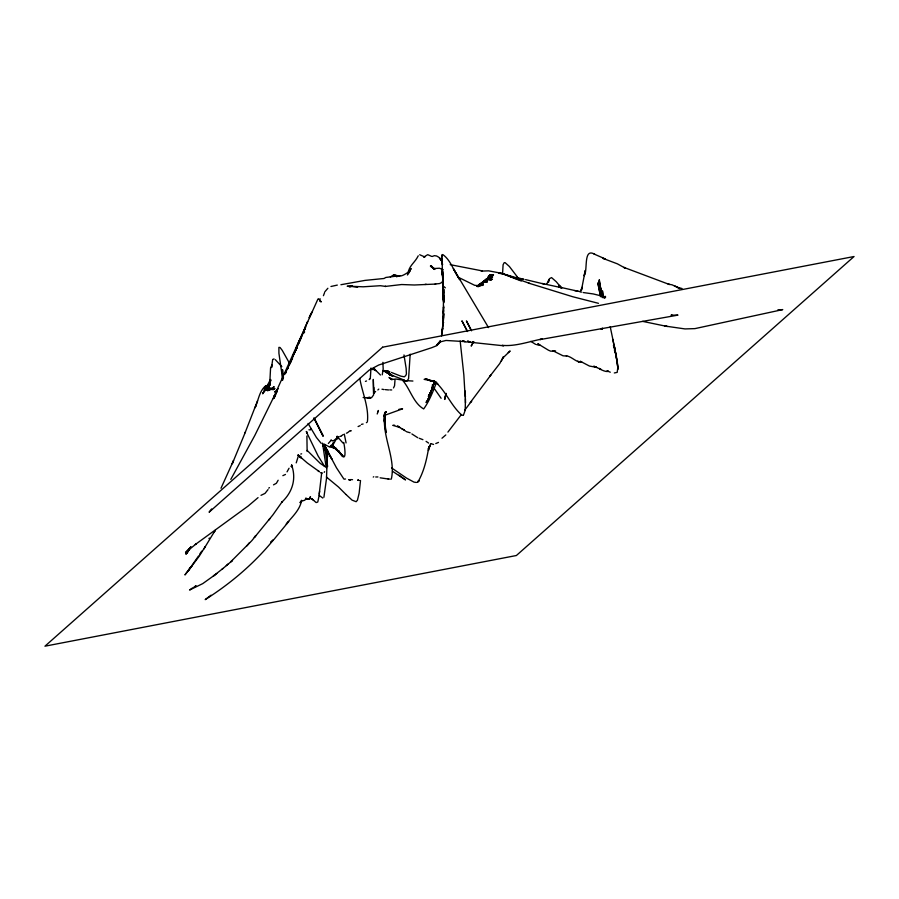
<?xml version="1.0" encoding="UTF-8"?>
<svg xmlns="http://www.w3.org/2000/svg" width="899" height="899" viewBox="0 0 899 899"><rect width="100%" height="100%" fill="white"/><g stroke="black" fill="none" stroke-linecap="round" stroke-linejoin="round"><path stroke-width="1.35" d="M502.563 273.667L503.092 264.744L504.182 262.677L505.114 262.654L509.385 266.497L517.442 277.049M443.454 291.748L443.252 296.423L442.96 283.387L443.51 301.48L443.331 287.478L443.544 299.097L443.746 289.242L443.364 299.524L442.87 281.117L443.409 292.793M327.506 451.017L327.438 457.254L327.427 450.478M306.817 433.318L306.851 431.711M443.364 320.763L443.791 313.616L442.96 324.977L443.432 316.976M394.987 380.21L394.549 385.772L393.492 387.941M410.18 354.161L408.573 378.659L406.989 381.097M373.838 387.503L373.669 393.548L373.31 379.4L373.602 394.953L371.512 397.729L367.635 397.616L370.804 397.661L368.983 397.785M327.427 451.444L327.292 455.613L327.775 451.107M282.522 379.131L282.556 369.703L282.96 375.141M442.78 278.892L442.668 281.173L442.78 278.993M327.629 466.457L324.427 445.016M319.167 495.315L317.785 502.035L316.111 502.575L311.605 498.563L313.594 500.44M441.825 255.878L442.724 277.398M360.521 480.504L359.128 493.225L357.442 500.215L356.128 501.698L352.093 500.147L346.048 494.54M321.707 472.627L319.179 494.484L319.628 491.18M443.6 310.56L443.353 313.2L443.589 307.11L443.207 318.448L443.544 295.198L443.69 302.435M604.791 298.153L605.128 296.232M443.499 307.952L443.701 306.042M307.132 451.5L306.907 436.015M323.91 497.271L326.517 478.482L327.438 450.264M548.491 282.432L549.401 278.712L551.548 277.589L556.279 281.747L561.504 288.096L559.167 285.298L560.841 287.253M382.255 374.816L383.188 368.972L382.873 362.319M442.937 279.746L443.263 287.118L442.263 268.183L442.971 286.006L442.465 270.925L443.196 285.174L442.611 276.577L442.926 282.96L442.87 281.117M370.276 378.839L371.006 368.006M272.633 359.814L271.554 367.567L271.959 364.938L270.577 367.994L269.655 385.165L265.475 390.717L269.992 384.266L269.397 385.716L270.127 380.918L269.655 385.165L270.082 383.806M486.966 280.331L488.067 277.409L488.82 276.914L487.292 278.724L488.382 277.353L490.584 277.319L488.067 277.409L487.55 278.151L488.494 276.937L492.596 275.611L489.618 276.072L488.281 277.274L490.764 275.723L489.618 276.072L488.494 278.027M367.455 421.339C368.905 406.786 362.185 392.526 359.791 378.389M436.566 382.165C433.217 391.144 429.171 401.482 423.676 408.933C413.315 403.033 410.214 388.997 402.651 380.367M446.05 393.728L444.589 399.448M445.983 393.953L445.353 396.549L446.151 393.38M432.857 385.424L433.127 384.345L432.026 388.177M430.823 443.589L428.385 448.713L430.183 445.252L428.418 450.478L428.834 446.691C426.811 459.288 424.047 471.11 418.26 481.392L418.99 480.583L417.226 482.381M548.446 281.398L548.862 279.769L546.626 284.354M333.259 442.96L332.124 446.477L329.697 446.601L331.439 446.23L333.686 442.308M271.093 380.176L270.88 380.85M310.537 429.868L310.942 428.486M431.823 388.862L432.936 385.098M604.69 297.827L604.892 297.142M431.644 389.402L427.733 400.696L430.879 391.874M434.689 381.086L430.745 392.885L428.373 396.706L431.61 390.233L430.003 394.279L428.542 395.369L430.003 394.279L430.924 391.84M434.341 382.232L433.498 384.929L434.622 381.648M256.406 404.37L255.125 407.719C258.418 400.347 259.215 390.986 265.801 385.693M257.575 400.74L245.079 432.779M440.072 341.642L436.464 345.351L440.353 340.811M377.209 413.989L378.423 410.472L377.895 411.843M384.334 420.901L385.963 432.599L384.266 414.889L385.57 411.63L384.12 421.013L384.873 413.147L386.233 411.787L384.873 413.147L384.974 426.62L384.345 416.192M408.011 273.24C409.247 265.306 414.9 262.766 418.237 255.81M296.232 462.861L298.344 455.995L298.839 455.624L301.57 458.063L298.715 455.579M333.091 444.084L331.461 446.5M230.807 479.381L254.788 435.521L274.847 394.785L274.161 396.133L317.943 299.03M324.539 292.793L323.426 295.692M482.932 282.398L483.718 281.106L486.123 280.095L483.055 282.106L484.067 280.791L486.561 280.027L484.067 280.791L482.819 282.702L484.246 280.645L483.325 281.578M307.48 499.069L309.391 499.159L310.47 496.641L309.514 499.057L305.649 498.349L307.694 499.203L309.593 498.855M482.819 282.702L485.561 279.387L487.91 278.353L485.741 280.05L487.55 278.297L490.674 278.24L487.28 278.465L486.629 279.218L487.55 278.297L486.55 279.926L488.011 277.937L486.46 280.578L488.382 277.353L487.292 278.724M278.151 480.235L276.398 483.269L273.51 484.853M480.133 285.994L481.471 282.814L480.583 284.938M298.479 343.71L301.255 337.597M303.39 333.551L304.637 331.922M427.834 400.426L428.834 398.122L426.07 402.505L428.52 398.864M298.356 344.07L299.85 340.62M305.851 498.349L304.851 500.215L301.895 501.058L299.985 502.642L301.637 500.282C300.008 509.98 292.153 516.801 286.253 524.106L288.703 521.521L274.094 539.299L270.813 542.198L273.386 539.962C254.102 563.561 230.919 583.271 205.197 599.622L211.018 595.205M245.449 431.958L232.268 463.76L233.526 460.58L220.985 488.247M293.018 356.173L294.389 353.071M307.143 322.696L307.66 321.539L305.109 327.225M296.344 347.542L305.267 328.034L299.097 341.586M291.096 361.184L291.602 360.049M295.838 350.183L297.221 347.104M287.826 368.68L288.332 367.545M310.503 314.762L312.447 311.582M298.749 342.35L300.446 338.608L298.401 343.115M292.287 358.51L291.849 359.488L292.546 357.959L292.108 358.915M311.2 313.234L309.155 317.729L311.447 313.189M290.253 362.881L291.647 359.825M488.056 278.465L489.966 275.409L493.495 274.824L490.865 274.633L488.798 275.881L490.865 274.633L493 274.757L490.483 274.836L488.46 276.218L490.483 274.836L492.517 274.712L490.101 275.083L492.045 274.712L489.753 275.397L491.596 274.746L488.831 276.656L489.966 275.409L488 278.51L489.753 276.229L489.27 276.521L492.573 276.926L489.27 276.521L490.247 275.937L488.753 276.937M294.894 351.936L295.4 350.824M297.131 347.081L295.67 350.273L297.086 347.306M296.176 347.947L300.288 339.035M293.782 354.644L295.322 351.295M439.364 342.935L440.386 340.699M293.321 355.656L288.905 365.095L292.501 357.285M285.916 372.827L286.433 371.714M290.456 362.398L291.388 360.387M286.489 370.77L285.455 372.984L286.41 371.04M300.367 339.496L301.772 336.484M275.993 393.166L277.083 391.009L273.925 397.594L275.476 394.268M384.266 414.889L385.3 412.686L384.446 413.798M291.905 359.263L292.422 358.162M305.784 326.91L304.368 329.911L305.267 328.034M297.962 344.8L292.962 355.633L297.333 346.317M287.523 368.556L288.939 365.567M289.051 468.233L287.039 471.863M273.925 397.594L274.948 395.459L273.363 398.673M289.456 364.477L290.883 361.522M281.96 380.356L283.533 377.108M576.529 290.804L580.136 291.681L582.192 287.253L581.451 290.119L585.249 270.532L584.103 275.712C588.137 271.172 582.822 247.068 594.801 254.338L594.082 254.035L605.42 259.024L602.667 258.283L617.377 263.834L625.322 268.194L623.816 267.363L669.452 284.511L668.114 284.14L672.126 284.826L679.846 288.579L675.138 286.028M276.15 392.908L277.083 391.009M286.893 370.062L288.332 367.14M442.679 280.87L441.892 282.477L439.611 283.556L435.138 284.017L435.723 284.062L414.372 284.994L401.606 284.534L385.064 286.455L385.637 286.399L380.356 285.713L363.151 286.803L350.486 286.264L357.622 287.231M501.35 360.993L503.474 356.723L499.765 363.522L490 376.108L491.292 374.602M284.781 374.355L286.365 371.141M276.218 392.784L277.285 390.638M274.206 397.751L275.791 394.526M295.85 350.621L296.378 349.554M273.97 398.133L274.701 396.684M478.066 286.86L479.572 284.095L482.741 282.567L479.133 284.736L484.662 281.331L481.122 283.657L482.842 281.668L487.427 280.522L484.078 280.87L482.46 282.443L485.685 280.196L482.92 282.095L483.774 280.982M204.073 548.84L205.152 546.738L199.275 556.133L187.756 571.461L198.544 555.987M262.755 393.829L266.093 387.952L262.98 393.189L264.227 391.009L263.958 391.526M408.168 273.689L411.101 268.531L407.427 275.004M408.427 273.15C413.675 267.115 402.482 277.948 398.965 275.701L399.763 275.678L385.84 277.454L384.019 278.488L364.994 280.398L340.923 284.713M478.571 285.938L479.572 284.095L477.335 286.298M309.908 498.473L310.458 497.473L310.065 498.091L311.593 498.878M337.619 436.757L333.271 444.364L331.012 446.691L329.191 446.837L324.472 444.286L325.348 450.23L324.415 445.151L331.911 459.153L323.988 445.915M188.565 550.357L189.925 548.12M190.655 547.03L185.879 554.189L189.487 548.828L187.116 552.716L188.846 549.885M324.809 291.827L327.877 288.264M189.206 549.3L186.295 553.604L190.993 546.85M324.213 472.323L324.606 471.683M331.315 440.061L328.36 443.454M187.902 551.447L189.487 548.907L186.711 553.009L189.195 549.503M439.802 342.497L436.779 345.654L431.734 347.699L378.726 365.016L369.253 370.073L209.096 512.205L211.602 508.946M190.712 566.966L184.936 574.933L192.341 565.471M188.711 550.098L189.891 548.266M334.754 439.948L335.9 438.824M347.733 432.576L349.902 430.79M268.003 489.618L265.014 493.394L260.991 495.327M291.748 465.435C296.546 479.212 292.242 492.472 281.893 502.103L282.286 501.575L272.88 514.902L251.799 540.692L230.537 561.987L232.504 560.459M270.554 379.445L264.812 390.065L268.823 384.603L265.542 386.379L264.07 389.2L267.565 385.536M490.416 375.636L470.278 402.55L471.705 401.392M199.713 554.144L201.724 551.154M464.873 410.023L470.739 402.179M363.106 423.991L361.353 424.395M215.288 530.208L204.803 547.412M418.114 481.639L418.799 480.695L417.956 481.842M208.95 538.602L209.377 538.029M463.491 415.023L465.176 410.337L465.48 398.751M461.367 414.551L447.916 432.093M268.722 488.135L269.464 487.618M369.152 379.592L369.669 378.928M246.978 545.85L249.506 542.648M373.568 393.504L375.613 391.47M319.538 299.581L320.179 298.805M343.137 434.565L341.429 435.891M188.149 549.503L185.554 552.525L196.196 543.85L195.263 544.536L248.214 506.002L258.047 497.63M441.993 438.218L445.803 434.936M390.346 276.926L393.964 274.723L396.909 276.69M440.173 341.721L438.51 343.497L440.431 341.834L445.994 340.463L465.019 341.62L462.479 340.766L465.749 341.957L470.098 341.968L467.559 341.103L470.829 342.317L503.62 345.789L502.17 345.34C515.307 346.677 529.185 341.463 542.243 338.968L539.939 339.597L677.981 315.122L671.025 315.167L672.182 315.189M391.312 479.133C395.639 460.445 384.289 440.308 384.39 421.069M268.981 519.611L268.543 520.06L269.902 518.689M278.409 388.649L274.588 391.998L276.33 391.649M221.929 569.37L232.144 560.74M508.216 352.633L510.126 350.97L502.788 358.072M226.334 565.583L228.256 563.92M360.241 425.62L358.083 426.564M222.986 568.46L213.344 576.034L216.794 573.472M214.816 574.978L202.747 583.62L189.577 590.025L192.521 587.935M377.85 389.975L378.805 389.11M195.229 586.429L196.128 585.777L194.038 586.991M351.307 430.756L350.464 431.014M331.147 446.578L332.495 447.646L334.259 447.365L333.001 447.421L331.034 445.522M383.895 415.922L385.424 415.012M271.228 388.896L274.251 386.772L267.542 390.739L269.655 389.683M476.875 286.478L483.437 284.017L477.594 286.264M272.948 389.874L274.993 388.537L269.25 390.009M604.937 297.209L605.656 296.985L593.306 293.951L583.271 292.546M366.387 422.676L367.152 422.204M282.859 475.661L285.477 474.447M477.897 286.062L480.987 284.275L477.852 285.893M290.871 466.323L291.647 465.896M566.73 355.689L566.303 355.847C571.708 356.521 575.427 361.892 581.024 362.241M352.543 479.695L350.621 479.572M373.254 477.066L373.759 476.74M477.335 285.916L478.909 285.118M320.325 300.94L319.786 301.199L321.291 301.895L320.235 300.794M434.003 380.569L432.307 381.39L433.891 381.311L425.755 378.928L430.172 380.491L424.114 379.344L425.396 379.378M432.138 256.496C435.858 254.001 439.971 257.507 441.566 260.845M438.487 442.409L435.779 443.567M346.396 433.194L347.216 432.88M365.421 381.39L366.534 380.974M434.195 381.232L431.026 381.176L434.195 381.232L431.026 381.176L425.924 378.928M384.907 415.226L402.572 408.843L398.931 409.315M333.428 440.589L334.259 440.319M274.128 358.993L273.082 359.162M424.935 284.511L426.104 284.208M300.783 454.029L301.637 453.815M442.713 254.518C450.938 260.159 453.973 271.824 459.76 279.668L453.366 268.632L488.539 327.607M344.8 479.122L345.508 478.976M601.06 328.753C605.746 327.955 598.093 329.259 602.251 328.551L601.274 328.719M481.212 285.163L477.953 285.747L483.145 285.32L479.572 285.084L482.167 285.197M602.69 328.472L601.498 328.686L602.476 328.517M350.34 479.965L349.048 479.673L349.902 479.774M330.956 286.489L337.316 285.084M565.909 356.004L563.021 355.79L553.031 350.812L555.582 350.913M324.247 444.724L325.123 444.578M340.036 436.363L340.923 436.229M478.583 285.635L474.717 285.331L457.805 277.038M357.611 480.28L358.892 480.426M388.222 370.871L383.199 370.849L387.93 372.905L384.716 371.051C390.975 376.142 398.785 377.086 405.707 381.075L403.876 380.367L406.427 381.3M377.928 476.953L375.726 476.987M385.289 389.627L388.559 389.952M463.075 415.181L462.007 415.271C451.051 405.876 446.016 391.177 435.004 381.592L437.869 384.188L433.599 381.221M309.514 499.057L306.053 498.563M394.616 425.216L392.796 425.362L399.572 427.34L397.572 426.171L399.999 427.632M777.781 309.953L782.748 309.593L694.938 328.618L685.004 328.922L664.743 326.011L667.485 326.506M369.568 397.751L363.117 397.56M553.773 351.071L550.705 351.172L548.457 350.217L537.793 343.733L540.029 345.182M387.784 478.74L390.166 479.201M412.911 381.041L406.517 380.67M371.399 369.388L374.939 369.646M389.211 371.68L389.818 371.703L383.199 370.849M389.806 389.885L391.717 389.952M326.73 467.795L320.19 463.333L307.143 450.399M394.189 274.712L399.493 276.341M574.551 290.546L577.956 291.231L560.931 287.433M450.208 264.666L482.415 270.925L481.201 271.093L488.607 270.846L500.721 273.139L517.903 278.196L515.947 278.005L518.026 277.78L523.982 279.443L521.532 278.814M536.725 344.677L539.074 345.137M336.968 436.588L338.957 436.88M416.316 482.46L413.978 482.111L406.46 478.054L391.593 467.918M404.55 380.423L395.886 379.018L392.29 379.423L388.997 377.468L391.728 379.726L390.874 379.052L392.919 379.502M666.485 326.326L642.639 321.37M308.93 429.778L309.604 429.902M381.985 389.211L383.997 389.582M322.797 498.046L319.224 495.405M525.578 279.611L544.794 284.219L542.288 283.455M578.641 361.713L577.619 361.297L579.158 361.814M419.698 254.732L424.912 257.013L423.676 257.103L427.733 254.664L431.464 256.327M391.368 372.433L400.965 376.187L404.359 376.816L405.741 375.535L406.415 373.962L406.134 368.298L403.977 354.948M682.06 288.545L677.543 287.332M543.344 283.747L561.347 287.658L558.841 286.882M598.464 303.323L572.629 296.704L528.477 283.073M320.437 472.694L322.179 473.144M410.158 432.767L406.64 431.79M580.136 291.681L581.698 292.108M473.368 342.148L474.02 342.35L472.503 341.721M330.798 440.274L332.922 440.937M614.32 372.961L617.197 372.366L617.827 367.41L616.343 356.105L610.207 326.629M431.43 443.769L433.565 444.466M513.632 277.69L529.826 283.455M516.026 278.521L503.597 274.004L498.72 273.251L500.721 273.139L510.767 276.847M610.286 372.197L606.96 370.871L608.365 371.186C606.14 373.006 596.262 367.129 600.701 369.253M380.131 477.807L388.289 479.01M560.144 287.231L561.886 287.849M521.24 281.005L514.666 278.499M443.151 269.689L439.442 268.217L433.869 268.554L434.532 268.722L430.385 266.082L434.655 269.442M419.215 438.262L422.901 439.667M513.565 278.072L508.238 275.69M599.307 368.657L593.7 366.219L596.644 367.376L589.452 366.05L580.316 361.286L581.956 362.252M535.692 344.407L530.792 341.362M397.718 426.148L405.786 431.217M401.673 428.677L404.359 429.98M372.175 368.68L375.422 369.826L373.602 368.388M386.042 372.051L389.278 373.197L384.716 371.051M599.33 368.388L600.981 369.377M384.536 370.624L388.683 373.31L384.918 371.073M318.538 298.918L320.471 300.648M338.923 452.062L332.416 445.072M411.877 433.947L417.732 437.701M426.092 441.364L428.621 443.083M393.964 274.723L396.785 276.667M389.031 374.006L387.896 372.591L390.436 374.344M317.752 470.537L319.426 471.717L307.312 462.985L298.12 455.051M333.001 447.421L336.08 449.006L332.001 445.308L337.069 450.478L332.461 445.072M519.161 278.791L519.824 279.286M338.226 437.633L342.946 443.016M380.468 375.029L374.074 368.691M386.918 371.972L390.896 375.355L390.099 374.928L386.525 371.928L390.514 375.175L392.908 375.726L390.514 375.175L387.087 371.928L390.099 374.928L392.256 375.692L390.099 374.928L387.683 372.669L391.604 375.546L386.244 371.309M385.929 371.826L388.986 373.265L384.188 370.489M392.537 471.29L405.528 479.909L398.965 475.178M298.277 455.051L301.3 457.771L298.895 455.647M336.956 436.363L337.631 436.903M326.404 477.021L338.496 487.011L345.958 494.45M517.15 277.184L517.835 277.746M298.221 455.13L301.03 457.467L298.333 455.209M443.994 286.646L445.308 287.804M385.772 371.523L387.593 372.871L385.199 371.489L387.233 372.759L385.536 370.86M343.373 456.231L338.485 451.298M434.745 269.352L430.801 265.61L433.149 268.082M330.922 445.41L333.518 447.882M275.33 359.679L281.825 366.668M343.912 479.088L336.473 467.795L324.415 445.207M337.709 450.343L341.193 454.579L335.451 447.814M388.11 373.051L391.559 375.535L387.784 372.68M321.157 443.308L316.403 437.453L308.076 423.451M433.239 268.093L431.655 266.273L434.239 269.385M386.57 371.354L388.244 373.299M341.193 454.579L338.507 450.871C347.452 466.278 344.935 448.32 343.755 442.42M337.17 450.096L338.608 451.837L335.956 448.534L336.451 449.219M324.539 466.3L318.077 455.905L306.222 431.464M374.523 369.253L375.681 370.703M336.934 449.871L338.597 451.68L335.675 448.107M441.106 398.279L434.217 388.435M440.87 259.766L439.577 258.035L441.724 261.216M323.865 444.353L325.168 446.398L323.797 444.128M432.228 385.042L433.554 387.3M324.258 445.162L327.405 450.714L324.337 445.039M289.86 363.904L282.207 350.295L280.05 347.497L278.892 347.374L278.926 353.285L282.78 380.019M467.547 331.529L461.917 320.831L467.255 331.135M471.559 330.765L466.424 320.921L471.334 330.517M314.392 418.574L323.247 436.139L313.931 417.923M314.133 418.338L322.842 435.903M344.283 434.082L346.07 442.937M613.455 345.272L614.028 348.025M614.399 349.79L614.894 352.15M322.797 444.96L325.977 465.952M602.139 297.558L599.285 279.735L599.959 288.13L599.116 280.971L601.892 295.625M600.588 296.692L597.846 282.87L600.51 296.254M612.781 339.305L616.017 355.779M291.647 464.659L292.006 467.266M337.35 436.577L337.676 439.027L337.383 436.341M460.164 340.979L463.85 374.984L465.502 402.909M322.483 443.14L322.775 445.893M442.33 273.914L442.229 271.813L442.713 277.252M442.229 271.813L442.398 273.757M464.963 390.795L465.435 396.942M442.544 273.79L442.735 276.532M443.387 296.928L443.724 302.727M442.42 275.409L442.33 271.487M443.69 301.075L443.488 296.839M442.544 327.034L442.117 330.866L443.51 322.179L442.544 327.034M442.42 329.866L441.555 335.866L442.735 328.236L442.42 329.866M441.948 255.395L441.791 256.237L442.319 254.709L441.948 255.395M445.241 397.178L444.679 399.201L445.241 397.178M431.385 391.211L429.093 395.144L431.385 391.211M432.79 386.222L432.408 387.008L433.835 384.053L432.79 386.222M473.571 341.609L471.188 346.093L473.515 341.631M214.861 530.758L213.816 532.545L214.962 530.624M255.664 535.782L254.383 537.321L255.664 535.782M268.509 388.435L266.655 390.29L270.093 387.671L268.509 388.435M382.614 347.194L44.95 646.19L516.386 555.515L854.05 256.518L382.614 347.194M478.751 285.095L477.74 285.781L481.819 283.32L478.751 285.095M483.696 281.938L482.516 282.185L487.427 281.904L483.696 281.938M351.633 286.275L347.205 286.242L352.588 286.32L350.104 286.478L352.352 286.298L351.633 286.275M351.869 286.275L349.239 286.691L351.869 286.275M370.04 397.414L367.028 397.785L370.04 397.414M487.516 279.387L486.224 279.342L491.483 279.971L487.516 279.387M349.958 479.819L349.003 479.751L349.958 479.819M488.539 278.926L487.224 278.814L492.427 279.308L488.539 278.926M489.595 278.544L488.269 278.432L491.539 278.735L489.595 278.544M358.746 480.358L358.027 480.145L358.746 480.358M342.744 456.254L338.507 450.871L342.744 456.254M616.456 358.173L614.152 345.385L616.826 360.387L616.456 358.173M603.24 297.648L602.465 290.838L603.195 297.726M601.161 292.759L600.06 284.938L601.161 292.759M617.298 361.971L617.107 360.566L617.905 369.275L617.298 361.971M442.499 264.711L441.645 257.867L442.499 264.711"/></g></svg>
